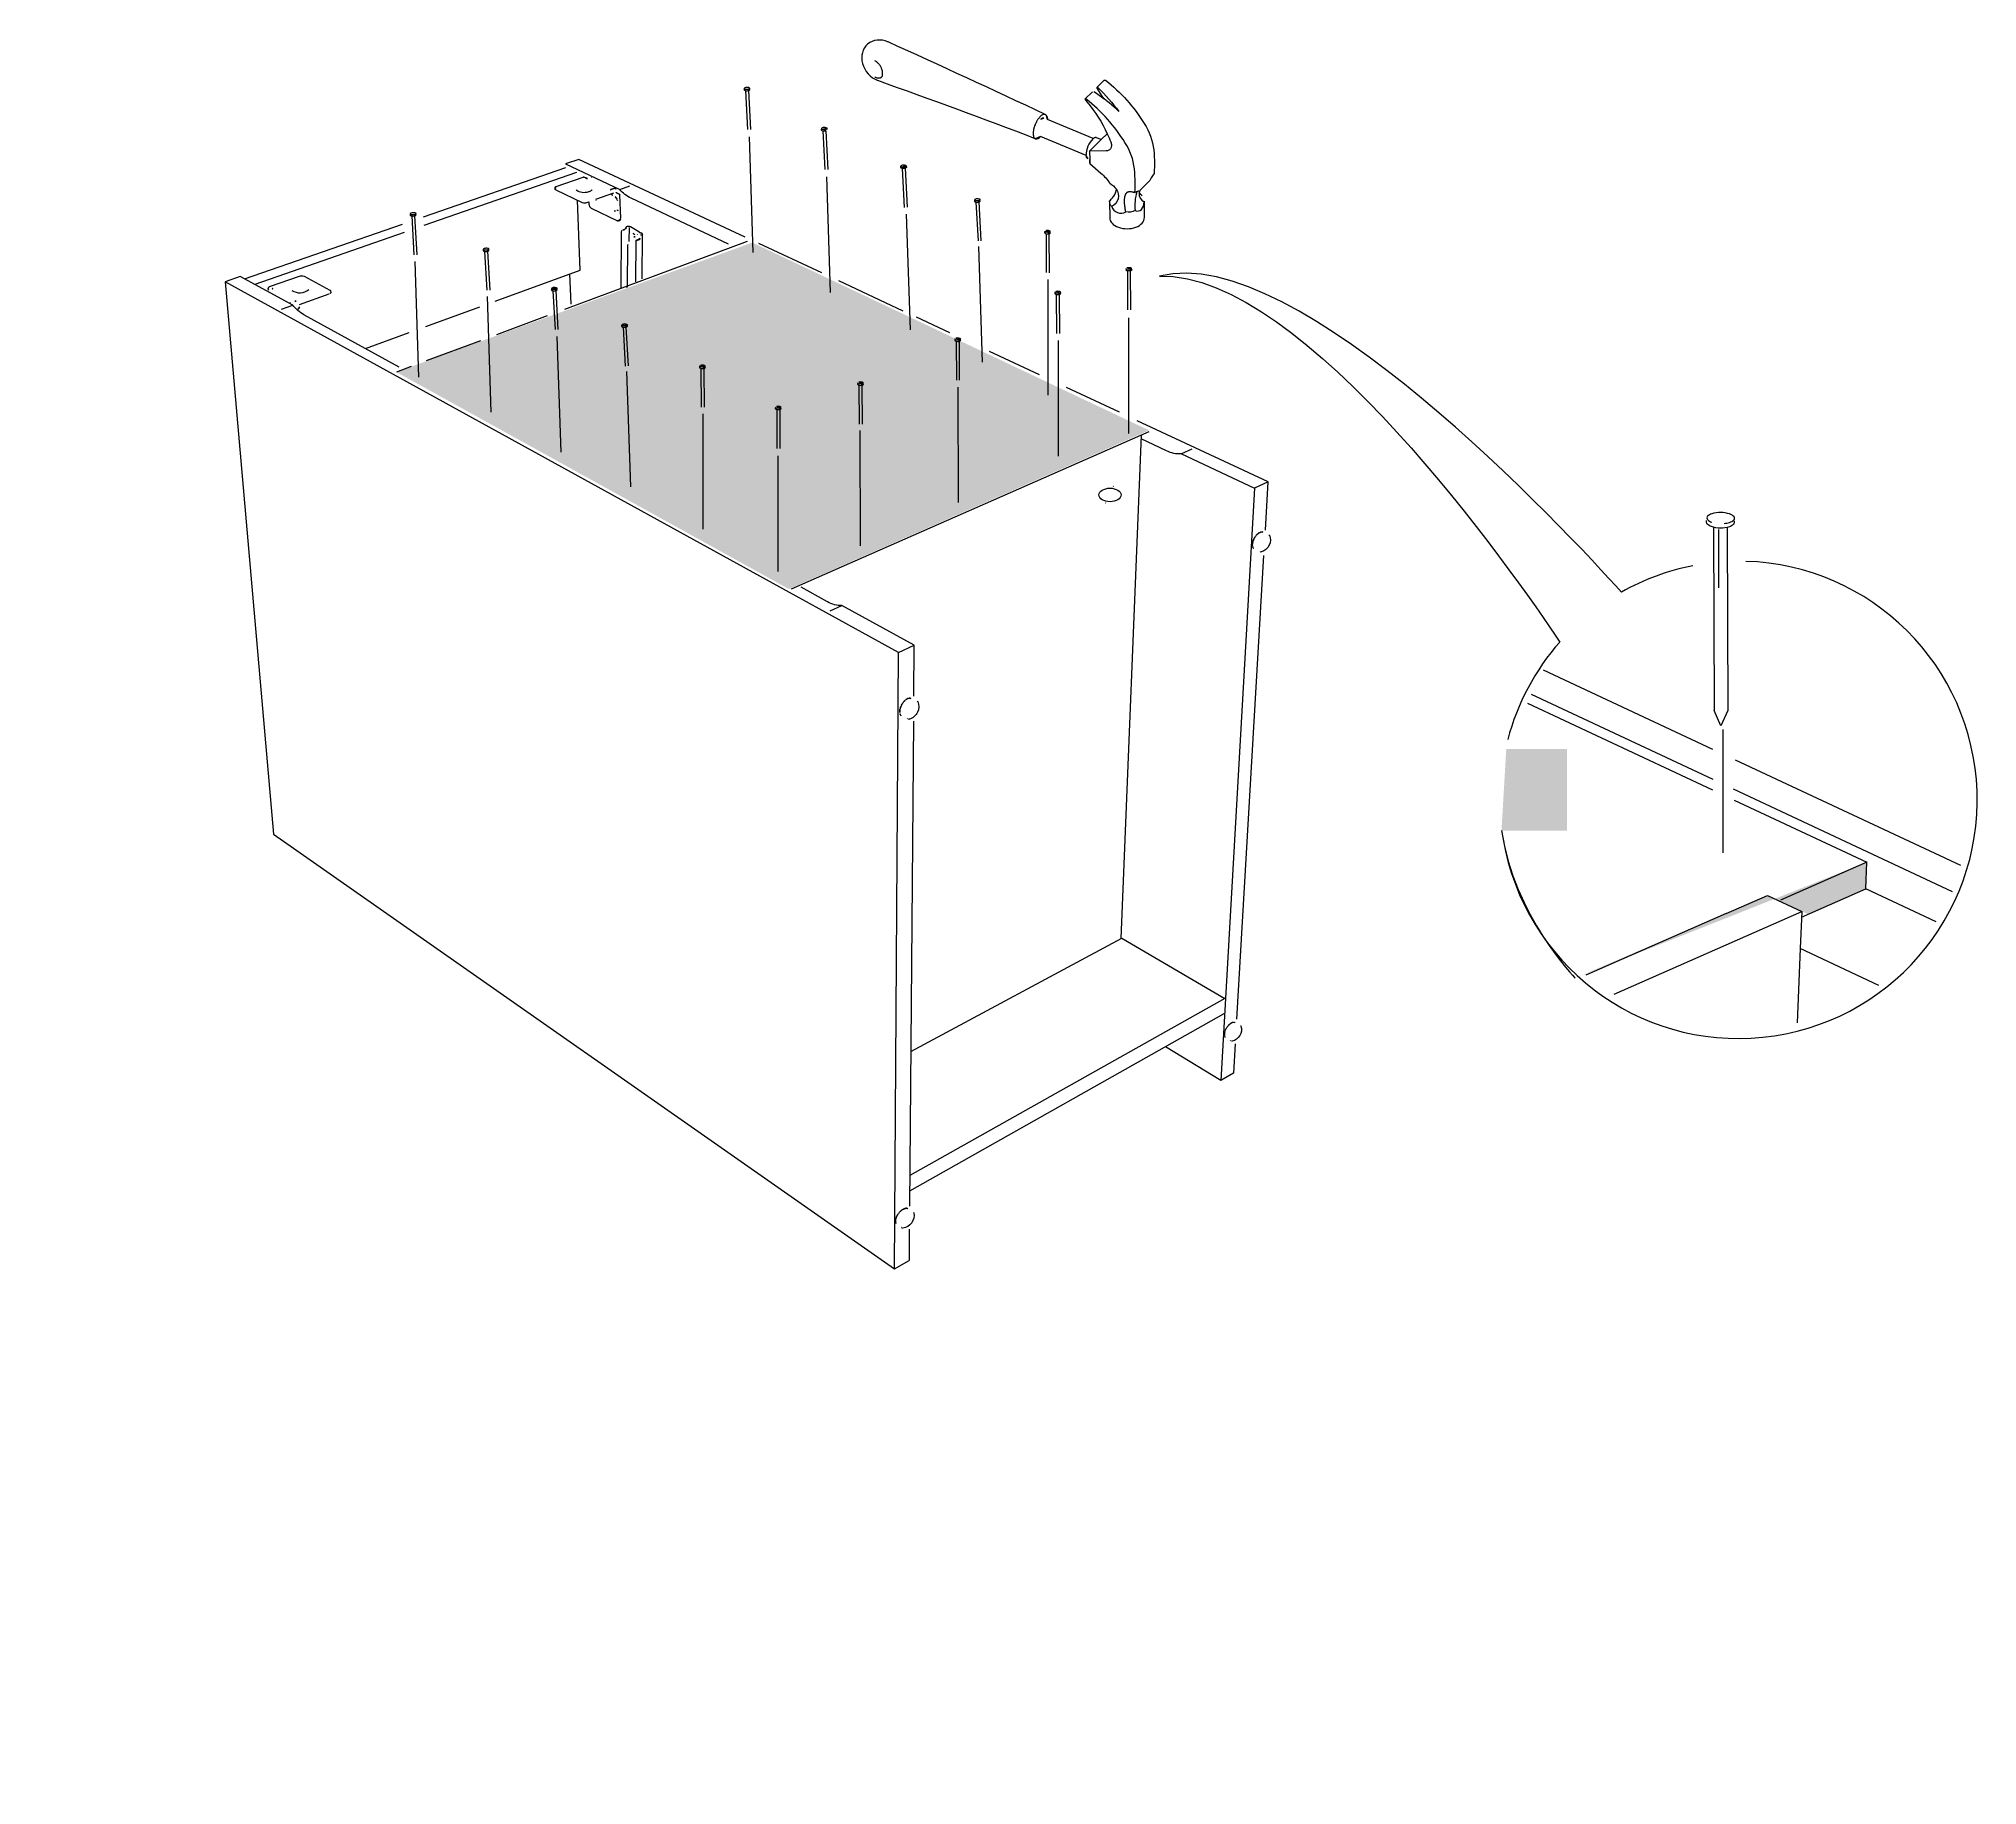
# Model space of a CAD drawing. Header units: metres. Extents: x -27.1 to 47.9, y -10.7 to 6.6.
# Drawn here: x 17.705 to 20.802, y -4.48 to -1.689 of the extents above; entities that cross this region are included whole.
import ezdxf

# ---------------------------------------------------------------- set-up
doc = ezdxf.new("R2010")
doc.units = ezdxf.units.M
doc.header["$MEASUREMENT"] = 0
doc.layers.add('PDF_Working_Num_Penna__1_Num_Penna__1_Num_Penna__1_Num_Penna__1_Num_Penna__1_Num_Penna__1', color=7, linetype='Continuous', lineweight=18, true_color=0xd1d2d4)
doc.layers.add('PDF_Working_Num_Penna__7_Num_Penna__7_Num_Penna__7_Num_Penna__7_Num_Penna__7_Num_Penna__7', color=7, linetype='Continuous', lineweight=18)
doc.styles.add('GENERATED_STYLE_1', font='Arial')

msp = doc.modelspace()

# ---------------------------------------------------------------- hatches: boundary and pattern name
at = {"layer": 'PDF_Working_Num_Penna__1_Num_Penna__1_Num_Penna__1_Num_Penna__1_Num_Penna__1_Num_Penna__1', "linetype": 'Continuous', "lineweight": 18, "true_color": 0xd1d2d4}
for points in [[(19.479, -2.3147), (18.8452, -2.0147), (18.2764, -2.2216), (18.9035, -2.5683)], [(20.0499, -2.8239), (20.0422, -2.9543), (20.1468, -2.9543), (20.1468, -2.8239)], [(20.4786, -3.0634), (20.5333, -3.0885), (20.6245, -3.0472), (20.6259, -3.0049)], [(20.4674, -3.0583), (20.1598, -3.1901), (20.4786, -3.0634)]]:
    msp.add_hatch(color=254, dxfattribs=at).paths.add_polyline_path(points)

# ---------------------------------------------------------------- linework, layer by layer
at = {"layer": 'PDF_Working_Num_Penna__7_Num_Penna__7_Num_Penna__7_Num_Penna__7_Num_Penna__7_Num_Penna__7', "color": 7, "linetype": 'Continuous', "lineweight": 18, "flags": 128}
for points in [[(19.3133, -1.8101, 0.004032), (19.062, -1.694), (19.0619, -1.6939), (19.0613, -1.6937), (19.0608, -1.6936)], [(19.3154, -1.8121), (19.3151, -1.8116), (19.3148, -1.8112), (19.3145, -1.8109), (19.3141, -1.8106), (19.3138, -1.8104), (19.3133, -1.8101, 0.293827), (19.3052, -1.8134), (19.3046, -1.814), (19.3039, -1.8147), (19.3033, -1.8154), (19.3027, -1.8162), (19.3021, -1.817), (19.3015, -1.8178), (19.301, -1.8187), (19.3004, -1.8196), (19.2999, -1.8204), (19.2994, -1.8213), (19.299, -1.8221), (19.2985, -1.823), (19.2981, -1.8239), (19.2977, -1.8248), (19.2973, -1.8258), (19.2969, -1.8267), (19.2962, -1.8284), (19.2957, -1.8302), (19.2951, -1.8319), (19.2949, -1.8328), (19.2947, -1.8336), (19.2945, -1.8345), (19.2944, -1.8353), (19.2942, -1.8361), (19.2941, -1.837), (19.294, -1.8378), (19.294, -1.8386), (19.2939, -1.8394), (19.2939, -1.8401), (19.2939, -1.8409), (19.2939, -1.8417), (19.294, -1.8425), (19.2941, -1.8432), (19.2942, -1.8438), (19.2943, -1.8445), (19.2945, -1.8451), (19.2947, -1.8456), (19.2949, -1.8462), (19.2952, -1.8467), (19.2954, -1.8471), (19.2958, -1.8475), (19.2961, -1.8479), (19.2965, -1.8482), (19.2969, -1.8485), (19.2973, -1.8487, 0.005278), (19.0456, -1.7559), (19.0457, -1.7559)], [(19.3955, -1.767), (19.3975, -1.7671, -0.041353), (19.4306, -1.8052), (19.4269, -1.8017), (19.4231, -1.7981), (19.4192, -1.7947), (19.4152, -1.7913), (19.4112, -1.788), (19.4071, -1.7848), (19.4043, -1.7806), (19.4015, -1.7765), (19.3986, -1.7724), (19.3955, -1.767), (19.4075, -1.7552), (19.4097, -1.7551, -0.08518), (19.4714, -1.8245, -0.115403), (19.4866, -1.8667), (19.4871, -1.8722), (19.4874, -1.8776), (19.4876, -1.883), (19.4877, -1.8884), (19.4877, -1.8937), (19.4875, -1.899), (19.4872, -1.9042), (19.4859, -1.9062), (19.4847, -1.908), (19.4837, -1.9098), (19.4826, -1.9115), (19.4814, -1.9134), (19.4801, -1.9155), (19.4647, -1.9307), (19.4643, -1.9315), (19.4641, -1.9322), (19.4638, -1.9329), (19.4636, -1.9336), (19.4635, -1.9343), (19.4633, -1.9351, 0.318388), (19.4713, -1.9494), (19.4713, -1.9492), (19.4713, -1.9489), (19.4714, -1.9485), (19.4714, -1.9483), (19.4715, -1.9747)], [(19.3886, -1.7737), (19.3767, -1.7855), (19.3801, -1.7906, -0.067106), (19.4124, -1.8407), (19.4139, -1.844), (19.4153, -1.8473), (19.4166, -1.8505), (19.4178, -1.8538), (19.4183, -1.8552), (19.4186, -1.8566), (19.4189, -1.858), (19.4189, -1.8593), (19.4189, -1.8606), (19.4187, -1.8618), (19.4183, -1.863), (19.4179, -1.864), (19.4173, -1.865), (19.4166, -1.8658), (19.4158, -1.8665), (19.4149, -1.8671), (19.4138, -1.8676), (19.4127, -1.868), (19.4115, -1.8682), (19.4103, -1.8683), (19.3841, -1.8685)], [(19.4628, -1.9325), (19.4617, -1.9328), (19.4606, -1.9331), (19.4597, -1.9334), (19.4587, -1.9337), (19.4576, -1.9341), (19.4564, -1.9345), (19.4567, -1.9293), (19.4568, -1.924), (19.4569, -1.9187), (19.4568, -1.9134), (19.4566, -1.908), (19.4563, -1.9025), (19.4558, -1.897, 0.115121), (19.4406, -1.8548, 0.085167), (19.3788, -1.7854), (19.3767, -1.7855)], [(19.3897, -1.8486, 0.213584), (19.3785, -1.8756), (19.3055, -1.8453)], [(19.4022, -1.9038), (19.4042, -1.9056), (19.4061, -1.9075), (19.408, -1.9095), (19.4098, -1.9115), (19.4115, -1.9136), (19.4132, -1.9157), (19.4147, -1.9179), (19.415, -1.9181), (19.4152, -1.9184), (19.4155, -1.9187), (19.4158, -1.919), (19.4161, -1.9194), (19.4164, -1.9198, -0.093121), (19.4268, -1.9292)], [(18.5312, -1.9304), (18.5734, -1.9506, 0.176788), (18.5808, -1.9508), (18.5839, -1.9497), (18.584, -1.9533, 0.256606), (18.5874, -1.9595), (18.6297, -1.9797)], [(18.5891, -1.9303), (18.589, -1.9306), (18.5889, -1.9308), (18.5884, -1.9313), (18.5879, -1.9317), (18.5872, -1.9322), (18.5864, -1.9326), (18.5856, -1.9331), (18.5846, -1.9334), (18.584, -1.9336), (18.5833, -1.9338, -0.24708), (18.5639, -1.9311)], [(18.8071, -2.0173), (18.6514, -1.9438, -0.09759), (18.6333, -1.9298), (18.6494, -1.9241)], [(19.4195, -1.9572, 0.484203), (19.4419, -1.9657), (19.4416, -1.9643), (19.4413, -1.9628), (19.4411, -1.9614), (19.4409, -1.96), (19.4407, -1.9586), (19.4405, -1.9572), (19.4403, -1.9558), (19.4402, -1.9544), (19.4401, -1.9532), (19.44, -1.9519), (19.4399, -1.9507), (19.4399, -1.9495), (19.4399, -1.9484), (19.4399, -1.9473), (19.4399, -1.9462), (19.44, -1.9451), (19.4401, -1.9442), (19.4402, -1.9433), (19.4403, -1.9424), (19.4404, -1.9416), (19.4406, -1.9408), (19.4408, -1.9401), (19.441, -1.9393), (19.4412, -1.9387), (19.4415, -1.938), (19.4418, -1.9375), (19.442, -1.9369), (19.4424, -1.9364), (19.4427, -1.9359), (19.443, -1.9355), (19.4434, -1.9351), (19.4438, -1.9347), (19.4442, -1.9344), (19.4446, -1.9341), (19.4451, -1.9338), (19.4456, -1.9336), (19.4461, -1.9334), (19.4466, -1.9333), (19.4477, -1.9331), (19.4484, -1.9331), (19.4491, -1.9331), (19.4498, -1.9332), (19.4505, -1.9333), (19.4513, -1.9334), (19.4521, -1.9336), (19.4529, -1.9338), (19.4537, -1.9341), (19.4551, -1.9343), (19.4564, -1.9345)], [(19.4596, -1.9334, 0.101066), (19.4568, -1.9636, -0.203079), (19.4419, -1.9657)], [(18.6648, -1.9984), (18.6647, -1.9981), (18.6645, -1.9978), (18.6643, -1.9975), (18.6639, -1.9973), (18.6503, -1.9898, 0.214948), (18.6437, -1.9897), (18.6436, -1.9898), (18.6434, -1.99)], [(18.281, -2.2136), (18.1287, -2.1301, -0.091963), (18.1108, -2.1147), (18.027, -2.0689), (18.0031, -2.0772), (18.0803, -2.96), (19.0725, -3.6548), (19.0956, -3.6415)], [(18.0718, -2.0884), (18.0718, -2.0878), (18.0719, -2.0872), (18.0722, -2.0867), (18.0725, -2.0862), (18.0729, -2.0857), (18.0734, -2.0854), (18.0738, -2.0851), (18.1215, -2.0685, -0.189379), (18.129, -2.0686), (18.1703, -2.0908), (18.1708, -2.091), (18.1711, -2.0914), (18.1713, -2.0917), (18.1714, -2.092), (18.1715, -2.0945)], [(19.5472, -2.345), (19.5307, -2.3524, -0.133244), (19.507, -2.3475), (19.4664, -2.3283)], [(20.3981, -2.4636, 0.047478), (20.4068, -2.4618, 0.115042), (20.4134, -2.458, 0.425993), (20.4134, -2.4524, 0.113937), (20.4068, -2.4484, 0.077604), (20.3924, -2.446, 0.078654), (20.3781, -2.4481, 0.116517), (20.3715, -2.4519, 0.427215), (20.3716, -2.4574, 0.113212), (20.3782, -2.4614)], [(20.414, -2.4593), (20.414, -2.4624, -0.205658), (20.4128, -2.4651, -0.116181), (20.4063, -2.4689, -0.078952), (20.3919, -2.471, -0.077372), (20.3776, -2.4686, -0.113407), (20.371, -2.4646, -0.200554), (20.3698, -2.4618), (20.3698, -2.4587)], [(19.6707, -2.4818), (19.671, -2.4821), (19.6713, -2.4822), (19.6715, -2.4824, -0.446503), (19.6586, -2.5088), (19.658, -2.5088), (19.6577, -2.5088)], [(19.1032, -2.7397), (19.1039, -2.658), (18.9884, -2.5949, -0.137627), (18.9654, -2.5887), (18.9231, -2.5655)], [(19.1088, -2.7476), (19.1092, -2.7479), (19.1094, -2.748), (19.1096, -2.7482, -0.446468), (19.096, -2.7762), (19.0954, -2.7762), (19.0951, -2.7762)], [(19.6252, -3.2662), (19.6255, -3.2664), (19.6257, -3.2666), (19.6259, -3.2668, -0.433373), (19.6117, -3.291), (19.6112, -3.2909), (19.6109, -3.2909)], [(19.1026, -3.5647), (19.1029, -3.565), (19.1031, -3.5652), (19.1032, -3.5654, -0.433731), (19.0859, -3.5896), (19.0854, -3.5894), (19.0851, -3.5894)]]:
    msp.add_lwpolyline(points, format="xyb", dxfattribs=at)
for points in [[(19.0411, -1.7502), (19.0421, -1.7505), (19.043, -1.7509), (19.044, -1.7512), (19.0449, -1.7514), (19.0457, -1.7516), (19.0466, -1.7517), (19.0474, -1.7517), (19.0481, -1.7517), (19.0488, -1.7516), (19.0494, -1.7515), (19.05, -1.7514), (19.0505, -1.7511), (19.051, -1.7508), (19.0514, -1.7505), (19.0518, -1.7501), (19.0522, -1.7496), (19.0525, -1.7491), (19.0527, -1.7486), (19.053, -1.748), (19.0531, -1.7474), (19.0533, -1.7468), (19.0534, -1.7461), (19.0534, -1.7453), (19.0534, -1.7446), (19.0534, -1.7438), (19.0533, -1.743), (19.0532, -1.7421), (19.0531, -1.7413), (19.0529, -1.7404), (19.0527, -1.7395), (19.0524, -1.7386), (19.0521, -1.7377), (19.0517, -1.7367), (19.0513, -1.7357), (19.0509, -1.7348), (19.0504, -1.7338), (19.0499, -1.7328), (19.0493, -1.7319), (19.0487, -1.731), (19.0481, -1.7302), (19.0473, -1.7292), (19.0465, -1.7284), (19.0457, -1.7276), (19.0448, -1.7268), (19.0439, -1.7261), (19.0429, -1.7255), (19.0419, -1.7249), (19.041, -1.7245)], [(18.8343, -1.7719), (18.8377, -1.8341)], [(18.839, -1.7717), (18.8424, -1.8339)], [(19.391, -1.7735), (19.3951, -1.7762), (19.3992, -1.779), (19.4031, -1.7819), (19.4071, -1.7848)], [(19.3953, -1.8471), (19.3946, -1.8469), (19.3939, -1.8469), (19.3931, -1.8469), (19.3923, -1.8472), (19.3914, -1.8475), (19.3906, -1.848), (19.3897, -1.8486), (19.3167, -1.8183)], [(18.8467, -2.0307), (18.8405, -1.8459)], [(18.9578, -1.836), (18.9612, -1.8982)], [(18.9625, -1.8359), (18.9659, -1.8981)], [(19.4028, -1.8502), (19.3841, -1.8685), (19.3842, -1.8819)], [(19.4124, -1.8407), (19.4028, -1.8502), (19.3953, -1.8471)], [(18.5681, -1.8817), (18.5468, -1.889)], [(18.5468, -1.889), (18.6333, -1.9298)], [(18.8337, -2.006), (18.5681, -1.8817)], [(19.3843, -1.8883), (19.4022, -1.9038)], [(18.3195, -1.9735), (18.547, -1.8946)], [(18.5641, -1.9026), (18.3202, -1.9876)], [(18.5319, -1.9251), (18.575, -1.91), (18.5754, -1.9099), (18.5758, -1.9099), (18.5761, -1.91)], [(18.9702, -2.0944), (18.964, -1.9097)], [(19.0845, -1.8962), (19.0879, -1.9584)], [(19.0892, -1.896), (19.0926, -1.9582)], [(18.5701, -2.0586), (18.5658, -1.947)], [(18.6235, -1.9356), (18.5948, -1.9458)], [(18.6348, -1.9759), (18.6336, -1.9385)], [(19.2024, -1.9499), (19.2058, -2.0121)], [(19.2071, -1.9497), (19.2105, -2.0119)], [(19.4161, -1.9489), (19.4162, -1.9751)], [(18.3009, -1.9721), (18.3043, -2.0343)], [(18.3056, -1.9719), (18.309, -2.0341)], [(19.0977, -2.1542), (19.0915, -1.9694)], [(18.0337, -2.0725), (18.286, -1.9851)], [(18.2889, -1.9985), (18.0502, -2.0816)], [(18.8368, -2.0131), (18.5452, -2.1216)], [(18.6356, -2.0874), (18.636, -1.997)], [(18.6479, -2.0124), (18.6483, -2.0122), (18.6486, -2.012), (18.6488, -1.9907)], [(18.659, -2.0774), (18.6594, -2.0111)], [(18.6692, -2.0727), (18.6697, -2.0011)], [(19.3145, -2.0005), (19.3147, -2.0627)], [(19.3192, -2.0005), (19.3194, -2.0628)], [(18.4174, -2.0289), (18.4208, -2.091)], [(18.4221, -2.0287), (18.4256, -2.0909)], [(18.6459, -2.0855), (18.6462, -2.0182)], [(18.9561, -2.0633), (18.8555, -2.0162)], [(19.2132, -2.206), (19.2071, -2.0212)], [(18.3124, -2.2299), (18.3063, -2.0452)], [(18.4341, -2.1084), (18.5701, -2.0586)], [(18.5557, -2.1132), (18.5538, -2.0646)], [(19.3179, -2.2583), (19.3177, -2.0736)], [(19.4444, -2.0598), (19.4446, -2.1221)], [(19.4491, -2.0599), (19.4493, -2.1221)], [(19.0725, -3.6548), (19.0786, -2.6697), (18.0031, -2.0772)], [(18.1215, -2.1135), (18.1692, -2.0966)], [(18.428, -2.2857), (18.4218, -2.1009)], [(18.5265, -2.0916), (18.5299, -2.1538)], [(18.5312, -2.0914), (18.5346, -2.1536)], [(19.0862, -2.1242), (18.9833, -2.076)], [(19.3309, -2.0976), (19.3311, -2.1598)], [(19.3356, -2.0976), (19.3358, -2.1599)], [(18.0927, -2.1211), (18.1108, -2.1147)], [(18.3236, -2.1488), (18.4098, -2.1173)], [(18.5176, -2.1318), (18.4362, -2.1621)], [(19.1607, -2.159), (19.1074, -2.1341)], [(19.4468, -2.3198), (19.4466, -2.1351)], [(18.2272, -2.1841), (18.297, -2.1586)], [(18.5395, -2.3494), (18.5334, -2.1647)], [(18.6386, -2.1499), (18.642, -2.2121)], [(18.6433, -2.1497), (18.6467, -2.2119)], [(18.4109, -2.1715), (18.3241, -2.2039)], [(19.171, -2.1723), (19.1712, -2.2346)], [(19.1757, -2.1723), (19.1759, -2.2346)], [(19.3041, -2.2262), (19.2242, -2.1888)], [(19.3344, -2.3562), (19.3342, -2.1714)], [(18.3001, -2.2128), (18.2764, -2.2216)], [(18.6511, -2.4052), (18.6449, -2.2205)], [(18.7631, -2.2156), (18.7633, -2.2779)], [(18.7679, -2.2157), (18.7681, -2.2779)], [(19.0156, -2.2425), (19.0158, -2.3048)], [(19.0204, -2.2426), (19.0206, -2.3048)], [(19.1744, -2.4303), (19.1742, -2.2456)], [(19.4318, -2.2859), (19.3472, -2.2463)], [(18.7666, -2.4729), (18.7664, -2.2882)], [(18.8842, -2.2813), (18.8844, -2.3436)], [(18.8889, -2.2814), (18.8891, -2.3437)], [(18.9075, -2.568), (19.4791, -2.3165)], [(19.0178, -2.4995), (19.0176, -2.3148)], [(19.4666, -2.3222), (19.4342, -3.1267)], [(19.6651, -2.4742), (19.6696, -2.3972), (19.4603, -2.2993)], [(19.5307, -2.3524), (19.6476, -2.4074)], [(18.8864, -2.5402), (18.8862, -2.3554)], [(19.6476, -2.4074), (19.5938, -3.3535)], [(19.6696, -2.3972), (19.6476, -2.4074)], [(20.3809, -2.4695), (20.3818, -2.7622)], [(20.3891, -2.4731), (20.3892, -2.5663)], [(20.403, -2.4698), (20.4039, -2.7625)], [(19.6193, -3.2556), (19.6627, -2.515)], [(18.9695, -2.6034), (18.9884, -2.5949)], [(19.0786, -2.6697), (19.1039, -2.658)], [(20.3798, -2.8246), (20.1094, -2.698)], [(20.084, -2.7507), (20.3794, -2.8893)], [(20.3806, -2.8728), (20.0901, -2.7366)], [(19.1029, -2.7796), (19.0963, -3.5543)], [(20.3929, -2.7868), (20.3818, -2.7622)], [(20.4039, -2.7625), (20.3929, -2.7868)], [(20.3958, -2.7927), (20.3958, -2.9899)], [(20.7761, -3.01), (20.4161, -2.8416)], [(20.7631, -3.0521), (20.4129, -2.8879)], [(20.414, -2.9055), (20.6259, -3.0049)], [(20.5216, -3.0924), (20.6245, -3.0472), (20.6259, -3.0049), (20.488, -3.0656)], [(20.4014, -3.087), (20.4675, -3.0583), (20.5219, -3.0836)], [(20.737, -3.1), (20.6245, -3.0472)], [(20.4014, -3.087), (20.1771, -3.1856)], [(20.222, -3.2155), (20.5219, -3.0836)], [(20.5219, -3.0836), (20.5195, -3.1427)], [(19.0984, -3.3074), (19.4355, -3.126)], [(19.4355, -3.126), (19.5999, -3.2226)], [(20.5195, -3.1427), (20.5147, -3.2615)], [(20.6453, -3.2019), (20.5197, -3.1427)], [(19.5985, -3.2471), (19.0965, -3.5306)], [(19.5999, -3.2226), (19.0968, -3.5053)], [(19.5939, -3.3535), (19.5053, -3.2997)], [(19.6169, -3.2953), (19.6142, -3.3417), (19.5939, -3.3535)], [(19.096, -3.5914), (19.0956, -3.6415)]]:
    msp.add_lwpolyline(points, dxfattribs=at)
for points in [[(18.8318, -1.7697), (18.8319, -1.7704, 0.197813), (18.8321, -1.7709, 0.115026), (18.8336, -1.7717, 0.157668), (18.8398, -1.7715, 0.113151), (18.841, -1.7706, 0.206615), (18.8413, -1.77)], [(18.8413, -1.7685, 0.203961), (18.841, -1.7679, 0.115199), (18.8396, -1.7671, 0.077008), (18.8365, -1.7668, 0.080595), (18.8335, -1.7674, 0.116144), (18.8321, -1.7682, 0.430821), (18.8322, -1.7694, 0.115398)], [(18.8379, -1.7704, 0.048995), (18.8397, -1.77, 0.109163)], [(18.9553, -1.8339), (18.9554, -1.8345, 0.197813), (18.9556, -1.8351, 0.112425), (18.9571, -1.8359, 0.075683), (18.9602, -1.8362, 0.077537), (18.9632, -1.8356, 0.113151)], [(18.9631, -1.8313, 0.077008), (18.96, -1.8309, 0.080595), (18.957, -1.8315, 0.118471), (18.9556, -1.8324, 0.430449), (18.9557, -1.8336, 0.117817)], [(18.9614, -1.8346, 0.046753), (18.9632, -1.8341, 0.108959)], [(19.2973, -1.8487, 0.293017), (19.3055, -1.8453)], [(19.0898, -1.8914, 0.077008), (19.0867, -1.8911, 0.080595), (19.0837, -1.8917, 0.118471), (19.0823, -1.8926, 0.43221), (19.0824, -1.8937, 0.115398)], [(19.0914, -1.8937), (19.0915, -1.8943, -0.209062), (19.0913, -1.8949, -0.113151), (19.0899, -1.8958, -0.076087), (19.0869, -1.8964, -0.074248), (19.0838, -1.896, -0.112425), (19.0824, -1.8952, -0.202561), (19.0821, -1.8947)], [(19.0881, -1.8947, 0.049028), (19.0899, -1.8943, 0.111489)], [(19.1999, -1.9478), (19.2, -1.9484, 0.203961), (19.2002, -1.949, 0.112425), (19.2017, -1.9498, 0.157668), (19.2079, -1.9495, 0.113151), (19.2091, -1.9486, 0.209062), (19.2094, -1.948)], [(19.2094, -1.9465, 0.199219), (19.2091, -1.9459, 0.110379), (19.2077, -1.9452, 0.077008), (19.2046, -1.9448, 0.080568), (19.2016, -1.9454, 0.116144), (19.2002, -1.9463, 0.208034)], [(19.206, -1.9485, 0.046753), (19.2078, -1.948, 0.111489)], [(19.4229, -1.9403, 0.138558), (19.4268, -1.9292, -0.460056), (19.4195, -1.9572, -0.239055), (19.4161, -1.9489), (19.4161, -1.9486), (19.4161, -1.9484), (19.4161, -1.9481), (19.4175, -1.9468), (19.4187, -1.9455), (19.4198, -1.9443), (19.4208, -1.9431), (19.4219, -1.9418)], [(19.4633, -1.9352), (19.4641, -1.936), (19.4649, -1.9368), (19.4656, -1.9376), (19.4664, -1.9383), (19.4672, -1.939), (19.4683, -1.9398, -0.123504)], [(18.2984, -1.9699), (18.2985, -1.9706, 0.197813), (18.2987, -1.9712, 0.115026), (18.3002, -1.9719, 0.157668), (18.3064, -1.9717, 0.113151), (18.3076, -1.9708, 0.206615), (18.3079, -1.9702)], [(18.3079, -1.9687, 0.203961), (18.3076, -1.9681, 0.115199), (18.3062, -1.9673, 0.077008), (18.3031, -1.967, 0.080595), (18.3001, -1.9676, 0.116144), (18.2987, -1.9685, 0.430821), (18.2988, -1.9696, 0.115398)], [(18.3045, -1.9707, 0.048995), (18.3063, -1.9702, 0.109163)], [(19.3121, -1.9982), (19.3121, -1.9988, 0.203309), (19.3124, -1.9994, 0.110919), (19.3138, -2.0003, 0.157504), (19.3199, -2.0003, 0.118459), (19.3213, -1.9995, 0.207822), (19.3215, -1.9989)], [(19.32, -1.996, 0.157312), (19.3139, -1.9959, 0.11928)], [(19.3181, -1.9992, 0.050781), (19.32, -1.9988, 0.11469), (19.3214, -1.998, 0.429933)], [(18.4244, -2.0255, 0.203961), (18.4242, -2.0249, 0.115199), (18.4227, -2.0241, 0.077008), (18.4196, -2.0238, 0.080595), (18.4166, -2.0243, 0.116144), (18.4153, -2.0252, 0.430821), (18.4153, -2.0264, 0.115398)], [(18.415, -2.0267), (18.415, -2.0274, 0.197813), (18.4153, -2.0279, 0.115026), (18.4167, -2.0287, 0.157668), (18.4229, -2.0285, 0.113151), (18.4242, -2.0276, 0.206615), (18.4244, -2.027)], [(18.421, -2.0274, 0.048995), (18.4229, -2.0269, 0.109163)], [(19.4514, -2.0576), (19.4514, -2.0583, -0.207822), (19.4512, -2.0589, -0.123241), (19.4498, -2.0597, -0.079502), (19.4467, -2.0601, -0.077512), (19.4437, -2.0596, -0.113261), (19.4423, -2.0588, -0.197907), (19.442, -2.0582)], [(19.4499, -2.0553, 0.156576), (19.4438, -2.0553, 0.121902)], [(19.4481, -2.0586, 0.04387), (19.4499, -2.0582, 0.116885), (19.4513, -2.0574, 0.428352)], [(18.524, -2.0895), (18.5241, -2.0901, 0.197813), (18.5243, -2.0907, 0.115026), (18.5258, -2.0914, 0.157925), (18.5319, -2.0912, 0.113151), (18.5332, -2.0903, 0.209062), (18.5335, -2.0897)], [(18.5318, -2.0869, 0.077008), (18.5287, -2.0865, 0.080595), (18.5257, -2.0871, 0.118471), (18.5243, -2.088, 0.208034)], [(18.5301, -2.0902, 0.049028), (18.5319, -2.0897, 0.113816)], [(19.3285, -2.0953), (19.3285, -2.0959, 0.197907), (19.3288, -2.0965, 0.110919), (19.3302, -2.0974, 0.15823), (19.3363, -2.0975, 0.118459), (19.3377, -2.0966, 0.207822), (19.338, -2.096)], [(19.3364, -2.0931, 0.158995), (19.3303, -2.093, 0.11928)], [(19.3346, -2.0963, 0.046195), (19.3364, -2.0959, 0.11928), (19.3378, -2.0951, 0.203309)], [(18.6361, -2.1477), (18.6361, -2.1484, 0.200879), (18.6364, -2.1489, 0.115026), (18.6379, -2.1497, 0.157925), (18.644, -2.1495, 0.113151), (18.6453, -2.1486, 0.209062), (18.6455, -2.148)], [(18.6438, -2.1451, 0.077008), (18.6408, -2.1448, 0.079165), (18.6377, -2.1454, 0.118471), (18.6364, -2.1463, 0.208034)], [(18.6422, -2.1484, 0.046753), (18.644, -2.148, 0.111701)], [(19.1766, -2.1678, 0.158995), (19.1704, -2.1677, 0.11928)], [(19.1687, -2.17), (19.1687, -2.1706, 0.197907), (19.1689, -2.1712, 0.110919), (19.1703, -2.1721, 0.15823), (19.1764, -2.1722, 0.118459), (19.1778, -2.1713, 0.207822), (19.1781, -2.1707)], [(19.1747, -2.171, 0.046195), (19.1766, -2.1706, 0.11928), (19.178, -2.1698, 0.203309)], [(18.7608, -2.2133), (18.7608, -2.214, 0.197907), (18.761, -2.2146, 0.110919), (18.7624, -2.2154, 0.157504), (18.7686, -2.2155, 0.118459), (18.7699, -2.2147, 0.207822), (18.7702, -2.2141)], [(18.7687, -2.2111, 0.157775), (18.7626, -2.211, 0.11928)], [(18.7668, -2.2143, 0.046195), (18.7687, -2.214, 0.116885), (18.7701, -2.2132, 0.429948)], [(19.0133, -2.2402), (19.0133, -2.2409, 0.197907), (19.0135, -2.2414, 0.110919), (19.0149, -2.2423, 0.157504), (19.0211, -2.2424, 0.118459), (19.0224, -2.2416, 0.207822), (19.0227, -2.241)], [(19.0212, -2.238, 0.157775), (19.0151, -2.2379, 0.11928)], [(19.0193, -2.2412, 0.046195), (19.0212, -2.2409, 0.116885), (19.0226, -2.24, 0.429948)], [(18.8818, -2.2791), (18.8818, -2.2797, 0.197907), (18.8821, -2.2803, 0.110919), (18.8835, -2.2811, 0.157504), (18.8896, -2.2812, 0.118459), (18.891, -2.2804, 0.207822), (18.8912, -2.2798)], [(18.8897, -2.2769, 0.157775), (18.8836, -2.2768, 0.11928)], [(18.8878, -2.2801, 0.046195), (18.8897, -2.2797, 0.116885), (18.8911, -2.2789, 0.429948)]]:
    msp.add_lwpolyline(points, format="xyb", close=True, dxfattribs=at)
for points in [[(19.3109, -1.8159), (19.3103, -1.8157), (19.3097, -1.8157), (19.309, -1.8158), (19.3083, -1.816), (19.3076, -1.8164), (19.3068, -1.8169), (19.306, -1.8175)], [(19.3154, -1.8121), (19.3158, -1.8129), (19.3162, -1.8138), (19.3164, -1.8147), (19.3166, -1.8157), (19.3167, -1.8169), (19.3167, -1.8176), (19.3167, -1.8183)], [(19.3813, -1.8807), (19.3807, -1.8803), (19.3802, -1.8799), (19.3797, -1.8792), (19.3793, -1.8785), (19.3789, -1.8777), (19.3787, -1.8767)], [(19.3842, -1.8883), (19.3842, -1.8819)], [(18.5761, -1.91), (18.5794, -1.9115)], [(18.5798, -1.9123), (18.5793, -1.912), (18.579, -1.9119), (18.5789, -1.9117), (18.579, -1.9115)], [(18.5796, -1.9117), (18.5798, -1.9119), (18.58, -1.9121)], [(18.5802, -1.9124), (18.5806, -1.9125), (18.581, -1.9125), (18.5814, -1.9125), (18.5819, -1.9124)], [(18.5885, -1.9103), (18.5883, -1.9102)], [(18.53, -1.9292), (18.5299, -1.9268), (18.53, -1.9264), (18.5301, -1.9261), (18.5304, -1.9258), (18.5308, -1.9255), (18.5313, -1.9253)], [(18.5312, -1.9304), (18.5308, -1.9302), (18.5304, -1.9299), (18.5302, -1.9297), (18.5301, -1.9294)], [(18.5954, -1.9477), (18.5951, -1.9468)], [(18.6192, -1.9298), (18.6189, -1.9299), (18.6187, -1.9301), (18.6186, -1.9302), (18.6186, -1.9304), (18.6187, -1.9306), (18.619, -1.9308)], [(18.6192, -1.9298), (18.6253, -1.9276), (18.6257, -1.9278)], [(18.6208, -1.9371), (18.6208, -1.9377), (18.621, -1.9382), (18.6213, -1.9387), (18.6216, -1.9391)], [(18.6261, -1.9279), (18.6265, -1.9282), (18.6269, -1.9285), (18.6271, -1.929), (18.6273, -1.9295)], [(18.6288, -1.9453), (18.6284, -1.9444), (18.6279, -1.9436), (18.6274, -1.9428), (18.6268, -1.9421), (18.6262, -1.9415)], [(18.6279, -1.9354), (18.6277, -1.935), (18.6276, -1.9345)], [(18.6325, -1.9371), (18.6292, -1.9355), (18.6288, -1.9354), (18.6283, -1.9354)], [(18.6295, -1.9473), (18.6292, -1.9463)], [(18.6336, -1.9385), (18.6334, -1.9381), (18.6331, -1.9377), (18.6328, -1.9373)], [(18.6242, -1.9639), (18.6266, -1.9647)], [(18.63, -1.964), (18.6298, -1.9633), (18.6296, -1.9626)], [(18.6297, -1.9797), (18.6301, -1.9799), (18.6305, -1.98), (18.6309, -1.98)], [(18.6313, -1.9799), (18.6332, -1.9792), (18.6336, -1.979), (18.634, -1.9787), (18.6343, -1.9783), (18.6345, -1.9778), (18.6347, -1.9772), (18.6348, -1.9766)], [(18.6364, -1.996), (18.6362, -1.9962), (18.6361, -1.9964), (18.636, -1.9967)], [(18.6413, -1.9936), (18.6408, -1.9938), (18.6403, -1.994), (18.6398, -1.9942), (18.6393, -1.9945), (18.6388, -1.9947), (18.6383, -1.9949)], [(18.6434, -1.99), (18.6423, -1.9933)], [(18.6434, -1.99), (18.6434, -1.9902)], [(18.6447, -1.9924), (18.6449, -1.9922)], [(18.6558, -2.001), (18.656, -2.0011), (18.6562, -2.0012), (18.6556, -2.0007), (18.655, -2.0002)], [(18.6562, -2.0012), (18.6567, -2.0019), (18.6573, -2.0026)], [(18.6571, -2.0043), (18.6568, -2.0047), (18.6567, -2.0051), (18.6567, -2.0056), (18.6568, -2.0062), (18.657, -2.0067)], [(18.6592, -2.0104), (18.6593, -2.0106)], [(18.6608, -2.0114), (18.6646, -2.01), (18.665, -2.0097), (18.6653, -2.0093), (18.6657, -2.0089), (18.666, -2.0085), (18.6661, -2.0083)], [(18.6616, -2.0015), (18.6614, -2.0017), (18.6611, -2.0019)], [(18.6664, -1.9993), (18.6659, -1.9992), (18.6655, -1.9991), (18.6652, -1.999), (18.665, -1.9988), (18.6648, -1.9987)], [(18.6687, -1.9999), (18.6682, -1.9997), (18.6676, -1.9995), (18.667, -1.9994)], [(18.668, -2.0026), (18.6678, -2.0027), (18.6675, -2.0027), (18.6672, -2.0027), (18.667, -2.0026)], [(18.6697, -2.0011), (18.6696, -2.0015), (18.6694, -2.0018), (18.6691, -2.0021), (18.6687, -2.0024)], [(18.6697, -2.0011), (18.6696, -2.0008), (18.6694, -2.0005), (18.6691, -2.0002)], [(18.6462, -2.0182), (18.6462, -2.0179), (18.6464, -2.0176)], [(18.0718, -2.0884), (18.072, -2.0909)], [(18.0781, -2.0888), (18.0785, -2.0886), (18.0787, -2.0884), (18.0789, -2.0882), (18.0789, -2.088), (18.0788, -2.0879), (18.0785, -2.0877)], [(18.1715, -2.0945), (18.1715, -2.0949), (18.1713, -2.0953), (18.171, -2.0956), (18.1705, -2.096), (18.1699, -2.0963)], [(18.6436, -2.0856), (18.644, -2.0855), (18.6445, -2.0854), (18.6449, -2.0854), (18.6455, -2.0854)], [(18.1072, -2.1108), (18.1068, -2.1112), (18.1063, -2.1116)], [(18.1165, -2.1084), (18.1162, -2.1083), (18.1158, -2.1082), (18.1153, -2.1082), (18.1149, -2.1082), (18.1144, -2.1082)], [(18.119, -2.1212), (18.1196, -2.1209), (18.1201, -2.1206), (18.1207, -2.12), (18.1211, -2.1195), (18.1214, -2.1188), (18.1216, -2.1182), (18.1218, -2.1175)], [(19.4218, -2.4042), (19.4224, -2.4044)], [(19.4099, -2.4309), (19.4094, -2.4307)], [(19.6563, -2.4778), (19.656, -2.4779), (19.6559, -2.4782), (19.6555, -2.4783)], [(19.6576, -2.4773), (19.6574, -2.4774), (19.6572, -2.4776), (19.6568, -2.4778)], [(19.6589, -2.4771), (19.6586, -2.4772), (19.6582, -2.4774)], [(19.66, -2.4771), (19.6598, -2.4772), (19.6595, -2.4773)], [(19.66, -2.4771), (19.6608, -2.4775)], [(19.6443, -2.4969), (19.6441, -2.4971), (19.6441, -2.4973), (19.6441, -2.4975), (19.6442, -2.4981)], [(19.6443, -2.4992), (19.6441, -2.4989), (19.6441, -2.4987)], [(19.6444, -2.4952), (19.6443, -2.4954), (19.6442, -2.4957), (19.6443, -2.496), (19.6442, -2.4964)], [(19.6443, -2.4992), (19.6444, -2.4996)], [(19.6445, -2.5005), (19.6443, -2.5002)], [(19.6447, -2.4936), (19.6445, -2.4938), (19.6445, -2.4939), (19.6445, -2.4941), (19.6445, -2.4948)], [(19.6445, -2.5005), (19.6447, -2.5009)], [(19.6447, -2.4935), (19.6449, -2.493)], [(19.6449, -2.5018), (19.6447, -2.5015)], [(19.645, -2.4925), (19.6449, -2.4923), (19.645, -2.4921), (19.6451, -2.4918)], [(19.6449, -2.5018), (19.645, -2.5019), (19.6452, -2.5022)], [(19.6459, -2.4899), (19.6458, -2.49), (19.6456, -2.4903), (19.6456, -2.4904), (19.6456, -2.4907), (19.6454, -2.4912)], [(19.6461, -2.5037), (19.646, -2.5036), (19.646, -2.5033), (19.6459, -2.5032), (19.6457, -2.503)], [(19.6467, -2.4881), (19.6465, -2.4882), (19.6464, -2.4884), (19.6463, -2.4887), (19.6463, -2.4888), (19.6461, -2.4894)], [(19.6477, -2.4863), (19.6475, -2.4865), (19.6473, -2.4866), (19.6473, -2.4869), (19.6473, -2.4871), (19.6469, -2.4876)], [(19.6487, -2.4847), (19.6484, -2.4849), (19.6483, -2.4852), (19.6482, -2.4854), (19.6479, -2.4858)], [(19.6499, -2.4831), (19.6497, -2.4832), (19.6495, -2.4834), (19.6494, -2.4836), (19.6494, -2.4838), (19.649, -2.4842)], [(19.6503, -2.4827), (19.6501, -2.4829)], [(19.6511, -2.4817), (19.6508, -2.4819), (19.6506, -2.4821), (19.6506, -2.4823), (19.6504, -2.4825)], [(19.6524, -2.4805), (19.6521, -2.4806), (19.652, -2.4808), (19.6518, -2.481), (19.6515, -2.4814)], [(19.6537, -2.4794), (19.6536, -2.4794), (19.6534, -2.4795), (19.6533, -2.4797), (19.6532, -2.4799), (19.6528, -2.4802)], [(19.655, -2.4785), (19.6547, -2.4786), (19.6545, -2.4789), (19.6541, -2.4792)], [(19.6557, -2.5081), (19.6555, -2.5082)], [(19.6577, -2.5088), (19.6574, -2.5087)], [(19.0826, -2.7561), (19.0824, -2.7563), (19.0822, -2.7565), (19.0822, -2.7567), (19.0822, -2.7569), (19.082, -2.7575)], [(19.0834, -2.7542), (19.0832, -2.7544), (19.0831, -2.7546), (19.083, -2.7548), (19.083, -2.755), (19.0828, -2.7556)], [(19.0844, -2.7524), (19.0843, -2.7525), (19.0841, -2.7527), (19.084, -2.753), (19.084, -2.7532), (19.0837, -2.7537)], [(19.0855, -2.7507), (19.0854, -2.7507), (19.0852, -2.7509), (19.0851, -2.7511), (19.085, -2.7514), (19.0847, -2.7519)], [(19.0867, -2.749), (19.0866, -2.7491), (19.0864, -2.7492), (19.0863, -2.7494), (19.0862, -2.7497), (19.0859, -2.7502)], [(19.0872, -2.7485), (19.087, -2.7487)], [(19.0881, -2.7475), (19.0879, -2.7475), (19.0877, -2.7477), (19.0876, -2.7479), (19.0875, -2.7481), (19.0874, -2.7483)], [(19.0895, -2.7462), (19.0893, -2.7462), (19.0891, -2.7463), (19.089, -2.7465), (19.0889, -2.7467), (19.0885, -2.7471)], [(19.0909, -2.745), (19.0907, -2.745), (19.0905, -2.7451), (19.0904, -2.7453), (19.0902, -2.7455), (19.0899, -2.7459)], [(19.0922, -2.7441), (19.0919, -2.7442), (19.0917, -2.7445), (19.0912, -2.7448)], [(19.0936, -2.7434), (19.0933, -2.7435), (19.0931, -2.7437), (19.0927, -2.7439)], [(19.095, -2.7429), (19.0947, -2.743), (19.0945, -2.7431), (19.0941, -2.7433)], [(19.0963, -2.7426), (19.096, -2.7427), (19.0956, -2.7429)], [(19.0975, -2.7426), (19.0973, -2.7427), (19.0969, -2.7428)], [(19.0975, -2.7426), (19.0983, -2.743)], [(19.0808, -2.7636), (19.0807, -2.7638), (19.0807, -2.764), (19.0807, -2.7642), (19.0808, -2.7648)], [(19.0808, -2.766), (19.0807, -2.7657), (19.0807, -2.7655)], [(19.0809, -2.7618), (19.0808, -2.762), (19.0808, -2.7623), (19.0809, -2.7626), (19.0808, -2.7631)], [(19.0808, -2.766), (19.081, -2.7664)], [(19.081, -2.7674), (19.0809, -2.7671)], [(19.0812, -2.76), (19.0811, -2.7602), (19.0811, -2.7604), (19.0811, -2.7606), (19.0811, -2.7608), (19.081, -2.7613)], [(19.081, -2.7674), (19.0813, -2.7678)], [(19.0813, -2.7599), (19.0815, -2.7594)], [(19.0815, -2.7688), (19.0813, -2.7684)], [(19.0816, -2.7589), (19.0815, -2.7587), (19.0816, -2.7585), (19.0817, -2.7582)], [(19.0815, -2.7688), (19.0816, -2.7689), (19.0818, -2.7691)], [(19.0821, -2.7699), (19.0823, -2.77), (19.0825, -2.7702)], [(19.0828, -2.7708), (19.0826, -2.7706)], [(19.0929, -2.7754), (19.0927, -2.7755)], [(19.0951, -2.7762), (19.0948, -2.7761)], [(19.096, -2.7762), (19.0962, -2.7762)], [(19.5994, -3.2805), (19.5993, -3.2802), (19.5994, -3.28)], [(19.5996, -3.2783), (19.5995, -3.2785), (19.5994, -3.2789), (19.5995, -3.2794)], [(19.5994, -3.2805), (19.5995, -3.2809)], [(19.5995, -3.2818), (19.5994, -3.2815)], [(19.5995, -3.2818), (19.5997, -3.2822)], [(19.5999, -3.2767), (19.5998, -3.2769), (19.5997, -3.2771), (19.5997, -3.2774), (19.5997, -3.2779)], [(19.5997, -3.2831), (19.5997, -3.2827)], [(19.5997, -3.2831), (19.5999, -3.2832), (19.6, -3.2834)], [(19.6003, -3.2751), (19.6002, -3.2753), (19.6001, -3.2755), (19.6001, -3.2757), (19.6, -3.2763)], [(19.6004, -3.275), (19.6005, -3.2746)], [(19.6007, -3.2741), (19.6007, -3.2737), (19.6009, -3.2735)], [(19.6018, -3.2717), (19.6016, -3.2718), (19.6014, -3.272), (19.6014, -3.2722), (19.6014, -3.2724), (19.6012, -3.2729)], [(19.6026, -3.27), (19.6025, -3.2702), (19.6024, -3.2704), (19.6023, -3.2706), (19.6022, -3.2708), (19.602, -3.2712)], [(19.6037, -3.2685), (19.6035, -3.2686), (19.6034, -3.2687), (19.6033, -3.269), (19.6033, -3.2691), (19.6029, -3.2696)], [(19.6048, -3.267), (19.6045, -3.2672), (19.6044, -3.2674), (19.6043, -3.2676), (19.604, -3.268)], [(19.606, -3.2656), (19.6057, -3.2658), (19.6056, -3.266), (19.6055, -3.2662), (19.6051, -3.2666)], [(19.6064, -3.2652), (19.6062, -3.2654)], [(19.6073, -3.2644), (19.607, -3.2645), (19.6068, -3.2647), (19.6067, -3.2649), (19.6066, -3.265)], [(19.6086, -3.2633), (19.6083, -3.2633), (19.6081, -3.2635), (19.608, -3.2637), (19.6076, -3.264)], [(19.6099, -3.2623), (19.6096, -3.2624), (19.6094, -3.2625), (19.6093, -3.2627), (19.609, -3.263)], [(19.6111, -3.2616), (19.6109, -3.2617), (19.6107, -3.2619), (19.6102, -3.2621)], [(19.6124, -3.2611), (19.6121, -3.2611), (19.612, -3.2613), (19.6116, -3.2615)], [(19.6136, -3.2607), (19.6134, -3.2608), (19.6132, -3.2609), (19.6129, -3.261)], [(19.6148, -3.2606), (19.6145, -3.2607), (19.6141, -3.2608)], [(19.6159, -3.2607), (19.6156, -3.2608), (19.6153, -3.2608)], [(19.6159, -3.2607), (19.6165, -3.2611)], [(19.6002, -3.2841), (19.6004, -3.2843), (19.6005, -3.2845)], [(19.6007, -3.285), (19.6006, -3.2848)], [(19.6091, -3.29), (19.6089, -3.2901)], [(19.6109, -3.2909), (19.6106, -3.2908)], [(19.0829, -3.5618), (19.0826, -3.562)], [(19.0838, -3.561), (19.0835, -3.5611), (19.0833, -3.5613), (19.0832, -3.5615), (19.083, -3.5616)], [(19.0853, -3.56), (19.085, -3.5601), (19.0848, -3.5602), (19.0847, -3.5604), (19.0843, -3.5607)], [(19.0868, -3.5591), (19.0865, -3.5592), (19.0863, -3.5593), (19.0862, -3.5595), (19.0858, -3.5598)], [(19.0882, -3.5585), (19.0879, -3.5585), (19.0877, -3.5588), (19.0872, -3.559)], [(19.0896, -3.5581), (19.0893, -3.5581), (19.0891, -3.5583), (19.0887, -3.5584)], [(19.0909, -3.5578), (19.0906, -3.5578), (19.0905, -3.558), (19.0901, -3.5581)], [(19.0922, -3.5578), (19.0919, -3.5579), (19.0914, -3.5579)], [(19.0933, -3.558), (19.093, -3.558), (19.0927, -3.5581)], [(19.0933, -3.558), (19.0939, -3.5585)], [(19.074, -3.5773), (19.0739, -3.577), (19.074, -3.5768)], [(19.0739, -3.5787), (19.0739, -3.5784)], [(19.0739, -3.5787), (19.0741, -3.5791)], [(19.074, -3.5773), (19.074, -3.5777)], [(19.0741, -3.58), (19.074, -3.5797)], [(19.0741, -3.58), (19.0742, -3.5802), (19.0743, -3.5805)], [(19.0744, -3.575), (19.0742, -3.5752), (19.0742, -3.5754), (19.0742, -3.5756), (19.0742, -3.5762)], [(19.0744, -3.5812), (19.0746, -3.5814), (19.0748, -3.5816)], [(19.0748, -3.5733), (19.0747, -3.5735), (19.0746, -3.5738), (19.0746, -3.5741), (19.0745, -3.5746)], [(19.0749, -3.5822), (19.0748, -3.582)], [(19.0754, -3.5718), (19.0753, -3.5719), (19.0752, -3.5721), (19.0752, -3.5723), (19.075, -3.5729)], [(19.0755, -3.5717), (19.0757, -3.5712)], [(19.076, -3.5707), (19.0759, -3.5705), (19.076, -3.5703), (19.0762, -3.5701)], [(19.0773, -3.5683), (19.0771, -3.5684), (19.077, -3.5686), (19.0769, -3.5688), (19.0769, -3.569), (19.0766, -3.5695)], [(19.0784, -3.5666), (19.0782, -3.5667), (19.0781, -3.5669), (19.0779, -3.5671), (19.0779, -3.5673), (19.0776, -3.5678)], [(19.0797, -3.565), (19.0795, -3.5651), (19.0793, -3.5653), (19.0792, -3.5655), (19.0791, -3.5657), (19.0787, -3.5661)], [(19.081, -3.5636), (19.0806, -3.5637), (19.0805, -3.564), (19.0804, -3.5642), (19.08, -3.5646)], [(19.0824, -3.5622), (19.082, -3.5624), (19.0819, -3.5626), (19.0818, -3.5628), (19.0814, -3.5632)], [(19.0833, -3.5883), (19.0831, -3.5884)], [(19.0851, -3.5894), (19.0848, -3.5893)]]:
    msp.add_lwpolyline(points, close=True, dxfattribs=at)
at = {"layer": 'PDF_Working_Num_Penna__7_Num_Penna__7_Num_Penna__7_Num_Penna__7_Num_Penna__7_Num_Penna__7', "color": 7, "linetype": 'Continuous', "lineweight": 18}
for centre, radius, start, end in [((18.964, -1.8327), 0.000829, 2.984, 48.7198), ((19.0907, -1.8928), 0.000816, 3.0296, 49.1416), ((19.2026, -1.9448), 0.00357, 228.8387, 255.214), ((19.315, -1.9953), 0.00366, 225.8253, 251.6727), ((19.445, -2.0546), 0.00366, 225.8253, 251.6727), ((18.1218, -2.0728), 0.0221, 236.4486, 311.2051), ((18.5268, -2.0865), 0.00359, 228.6758, 255.0066), ((19.3314, -2.0925), 0.00352, 225.2956, 252.2025), ((18.6388, -2.1447), 0.00359, 228.6758, 255.0066), ((18.6448, -2.1465), 0.000816, 3.0296, 49.1416), ((19.1715, -2.1672), 0.00352, 225.2956, 252.2025), ((18.7637, -2.2104), 0.00364, 225.981, 251.8756), ((19.0162, -2.2373), 0.00364, 225.981, 251.8756), ((18.8847, -2.2762), 0.00364, 225.981, 251.8756), ((20.4211, -2.9052), 0.3813, 189.6038, 88.293), ((20.4206, -2.9033), 0.3791, 101.0539, 119.5016), ((20.4205, -2.9054), 0.3807, 138.4706, 165.33)]:
    msp.add_arc(centre, radius, start, end, dxfattribs=at)
for centre, major_axis, ratio, start_param, end_param in [((19.0537, -1.7249), (-0.0256, 0.0261), 0.843393, 5.177233, 8.319589), ((19.4563, -1.9421), (-0.0069, 0.0218), 0.611966, 2.702657, 4.185671), ((19.4439, -1.9749), (0.0277, 0.0002), 0.639084, 3.140269, 6.285926)]:
    msp.add_ellipse(centre, major_axis=major_axis, ratio=ratio, start_param=start_param, end_param=end_param, dxfattribs=at)
msp.add_ellipse((19.4167, -2.418), major_axis=(0.0177, 0), ratio=0.611806, dxfattribs=at)
for points in [[(18.8411, -1.7691), (18.8413, -1.7691), (18.8411, -1.7685), (18.8413, -1.7685)], [(18.9645, -1.8321), (18.9651, -1.8321), (18.9625, -1.8313), (18.9631, -1.8313)], [(18.9645, -1.8348), (18.9648, -1.8348), (18.9645, -1.8342), (18.9648, -1.8342)], [(18.9646, -1.8332), (18.9648, -1.8332), (18.9646, -1.8326), (18.9648, -1.8326)], [(19.0912, -1.8922), (19.0918, -1.8922), (19.0892, -1.8914), (19.0898, -1.8914)], [(19.0913, -1.8934), (19.0915, -1.8934), (19.0913, -1.8928), (19.0915, -1.8928)], [(19.2, -1.9469), (19.2002, -1.9469), (19.2001, -1.9475), (19.2003, -1.9475)], [(19.2092, -1.9471), (19.2094, -1.9471), (19.2092, -1.9465), (19.2094, -1.9465)], [(18.3077, -1.9693), (18.3079, -1.9693), (18.3077, -1.9687), (18.3079, -1.9687)], [(19.3125, -1.9967), (19.3127, -1.9967), (19.312, -1.9973), (19.3122, -1.9973)], [(19.3122, -1.9973), (19.3125, -1.9973), (19.3123, -1.9979), (19.3125, -1.9979)], [(19.3214, -1.9968), (19.3219, -1.9968), (19.3194, -1.996), (19.32, -1.996)], [(20.2339, -2.5733), (20.1481, -2.478), (19.7143, -2.011), (19.4959, -2.0683)], [(18.4242, -2.0261), (18.4245, -2.0261), (18.4242, -2.0255), (18.4244, -2.0255)], [(19.4424, -2.0561), (19.4426, -2.0561), (19.4419, -2.0567), (19.4422, -2.0567)], [(19.4422, -2.0567), (19.4424, -2.0567), (19.4422, -2.0572), (19.4424, -2.0572)], [(19.4513, -2.0562), (19.4519, -2.0562), (19.4494, -2.0553), (19.4499, -2.0553)], [(19.4959, -2.0683), (19.7262, -2.0612), (20.0637, -2.5457), (20.1355, -2.653)], [(18.5241, -2.0886), (18.5243, -2.0886), (18.5242, -2.0892), (18.5244, -2.0892)], [(18.5332, -2.0876), (18.5338, -2.0876), (18.5312, -2.0869), (18.5318, -2.0869)], [(18.5335, -2.0882), (18.5337, -2.0882), (18.533, -2.0876), (18.5332, -2.0876)], [(18.5333, -2.0888), (18.5335, -2.0888), (18.5333, -2.0882), (18.5335, -2.0882)], [(19.3289, -2.0938), (19.3291, -2.0938), (19.3284, -2.0944), (19.3287, -2.0944)], [(19.3287, -2.0944), (19.3289, -2.0944), (19.3287, -2.095), (19.3289, -2.095)], [(19.3378, -2.0939), (19.3384, -2.0939), (19.3359, -2.0931), (19.3364, -2.0931)], [(19.3381, -2.0945), (19.3383, -2.0945), (19.3376, -2.0939), (19.3378, -2.0939)], [(18.6362, -2.1469), (18.6364, -2.1469), (18.6362, -2.1474), (18.6365, -2.1474)], [(18.6453, -2.1459), (18.6458, -2.1459), (18.6433, -2.1451), (18.6439, -2.1451)], [(18.6454, -2.1471), (18.6456, -2.1471), (18.6453, -2.1465), (18.6456, -2.1465)], [(19.178, -2.1686), (19.1785, -2.1686), (19.176, -2.1678), (19.1766, -2.1678)], [(19.1691, -2.1685), (19.1693, -2.1685), (19.1686, -2.1691), (19.1688, -2.1691)], [(19.1688, -2.1691), (19.169, -2.1691), (19.1688, -2.1697), (19.1691, -2.1697)], [(19.1782, -2.1692), (19.1784, -2.1692), (19.1777, -2.1686), (19.178, -2.1686)], [(18.7612, -2.2119), (18.7614, -2.2119), (18.7607, -2.2124), (18.7609, -2.2124)], [(18.7609, -2.2124), (18.7611, -2.2124), (18.7609, -2.213), (18.7612, -2.213)], [(18.7701, -2.212), (18.7706, -2.212), (18.7681, -2.2111), (18.7687, -2.2111)], [(19.0137, -2.2388), (19.0139, -2.2388), (19.0132, -2.2393), (19.0134, -2.2393)], [(19.0134, -2.2393), (19.0136, -2.2393), (19.0134, -2.2399), (19.0137, -2.2399)], [(19.0226, -2.2389), (19.0231, -2.2389), (19.0206, -2.238), (19.0212, -2.238)], [(18.8822, -2.2776), (18.8824, -2.2776), (18.8817, -2.2782), (18.8819, -2.2782)], [(18.8819, -2.2782), (18.8822, -2.2782), (18.882, -2.2788), (18.8822, -2.2788)], [(18.8911, -2.2777), (18.8916, -2.2777), (18.8891, -2.2769), (18.8897, -2.2769)], [(20.0422, -2.9543), (20.0623, -3.0898), (20.1598, -3.1901), (20.1598, -3.1901)]]:
    msp.add_open_spline(points, degree=3, dxfattribs=at)

# ---------------------------------------------------------------- texts
at = {"layer": 'PDF_Working_Num_Penna__7_Num_Penna__7_Num_Penna__7_Num_Penna__7_Num_Penna__7_Num_Penna__7', "color": 7, "linetype": 'Continuous', "lineweight": 18, "insert": (20.4779, -2.7787), "char_height": 0.00000321, "attachment_point": 7, "rotation": 90, "style": 'GENERATED_STYLE_1'}
msp.add_mtext('\\A1;{\\pql;\\fArial|b0|i0|c0|p34;101221}', dxfattribs=at)
at = {"layer": 'PDF_Working_Num_Penna__7_Num_Penna__7_Num_Penna__7_Num_Penna__7_Num_Penna__7_Num_Penna__7', "color": 7, "linetype": 'Continuous', "lineweight": 18, "attachment_point": 7, "style": 'GENERATED_STYLE_1'}
for s, insert, char_height in [('\\A1;{\\pql;\\fArial|b0|i0|c0|p34;15x}', (19.9321, -2.9505), 0.0000077), ('\\A1;{\\pql;\\fArial|b0|i0|c0|p34;18}', (17.705, -4.4798), 0.00000428), ('\\A1;{\\pql;\\fArial|b0|i0|c0|p34;AA-1843312-3}', (20.5596, -4.475), 0.00000257)]:
    msp.add_mtext(s, dxfattribs=dict(at, insert=insert, char_height=char_height))

doc.saveas('drawing.dxf')
